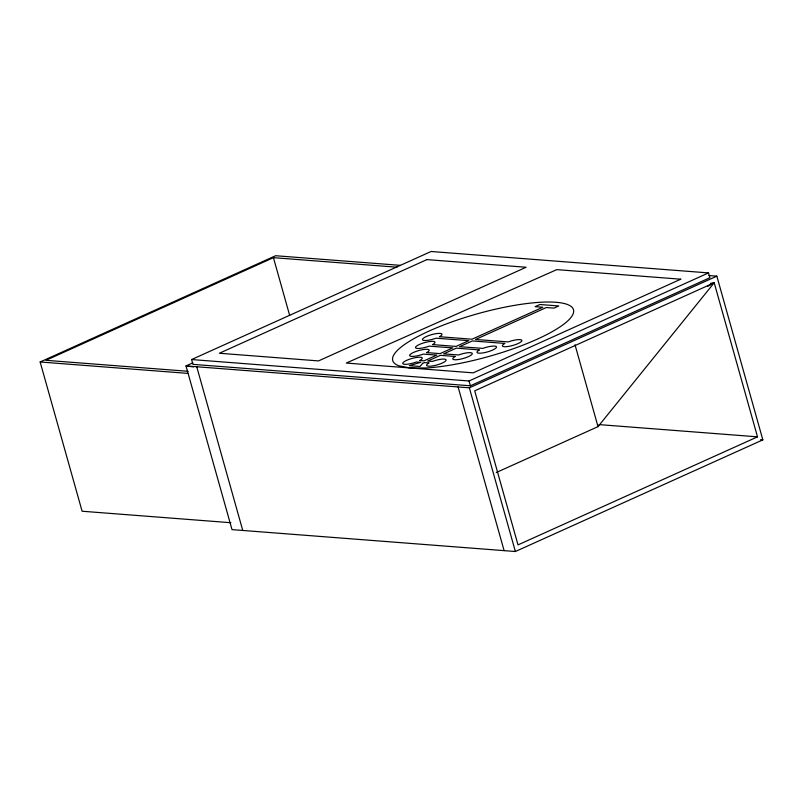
<?xml version="1.0" encoding="UTF-8"?>
<svg xmlns="http://www.w3.org/2000/svg" width="803" height="803" viewBox="0 0 803 803"><rect width="100%" height="100%" fill="white"/><g stroke="black" fill="none" stroke-linecap="round" stroke-linejoin="round"><path stroke-width="1.2" d="M496.264 472.535L598.014 426.634L714.198 282.766L757.51 436.842L518.005 544.896L474.703 390.83L714.198 282.766L710.494 283.379M707.624 286.39L714.198 282.766M230.903 522.723L82.107 511.23L40.15 361.982L275.65 255.725L400.275 265.341M396.933 267.198L273.432 257.663L45.912 360.316L188.123 371.297M191.596 359.543L431.091 251.49L708.537 272.91L709.892 277.728L470.397 385.791L192.941 364.361L191.596 359.543L469.042 380.973L708.537 272.91M192.84 362.846L186.005 365.927L232.017 529.629L515.375 551.51L762.85 439.853L716.838 276.152L708.949 275.549M193.413 366.911L186.005 365.927L469.353 387.819L716.838 276.152M410.995 367.995L426.684 367.955A93.891 22.082 -15.7 0 0 568.996 319.694A93.891 22.082 -15.7 0 0 480.756 312.879A93.891 22.082 -15.7 0 0 398.8 365.797L409.751 367.894M40.15 361.982L187.701 373.375M598.978 424.596L757.51 436.842M760.602 439.683L762.85 439.853M575.008 344.778L598.014 426.634M469.042 380.973L470.397 385.791M469.353 387.819L515.375 551.51M458.091 386.946L504.113 550.647M273.432 257.663L289.672 315.438M196.745 366.76L242.757 530.462M422.639 363.347L419.979 366.489L409.319 365.666L420.812 362.294L416.345 362.023A10.128 2.379 -15.7 0 1 402.735 363.488A10.128 2.379 -15.7 0 1 415.312 357.666A10.128 2.379 -15.7 0 1 420.32 360.186L419.668 360.517L424.084 360.828L436.852 355.056L423.261 354.103A10.128 2.379 -15.7 0 1 409.65 355.568A10.128 2.379 -15.7 0 1 422.227 349.737A10.128 2.379 -15.7 0 1 427.236 352.256L426.614 352.587L440.044 353.621L452.822 347.86L429.093 346.163A10.128 2.379 -15.7 0 1 415.482 347.629A10.128 2.379 -15.7 0 1 428.059 341.797A10.128 2.379 -15.7 0 1 433.058 344.316L432.526 344.597L456.014 346.414L468.791 340.653L436.059 338.193A10.128 2.379 -15.7 0 1 422.448 339.669A10.128 2.379 -15.7 0 1 435.025 333.837A10.128 2.379 -15.7 0 1 440.034 336.357L439.382 336.698L471.983 339.217L542.798 307.258L535.129 306.666L539.917 304.508L558.778 305.963L553.99 308.121L546.341 307.529L475.527 339.488L508.299 341.907A10.128 2.379 -15.7 0 1 521.91 340.442A10.128 2.379 -15.7 0 1 509.333 346.264A10.128 2.379 -15.7 0 1 504.324 343.754L504.916 343.443L472.325 340.924L459.557 346.685L482.904 348.382A10.128 2.379 -15.7 0 1 496.515 346.916A10.128 2.379 -15.7 0 1 483.938 352.748A10.128 2.379 -15.7 0 1 478.929 350.228L479.511 349.917L456.365 348.131L443.587 353.892L458.694 354.956A10.128 2.379 -15.7 0 1 472.305 353.481A10.128 2.379 -15.7 0 1 459.728 359.312A10.128 2.379 -15.7 0 1 454.719 356.793L455.311 356.482L440.395 355.338L427.678 361.069L432.506 361.4A10.128 2.379 -15.7 0 1 446.117 359.935A10.128 2.379 -15.7 0 1 433.54 365.766A10.128 2.379 -15.7 0 1 428.531 363.247L429.113 362.936L424.355 362.575L422.639 363.347M426.925 259.6L219.36 353.25L318.54 360.908L526.106 267.258L426.925 259.6M680.763 279.203L473.208 372.853L346.284 363.056L556.8 269.627L680.763 279.203"/></g></svg>
